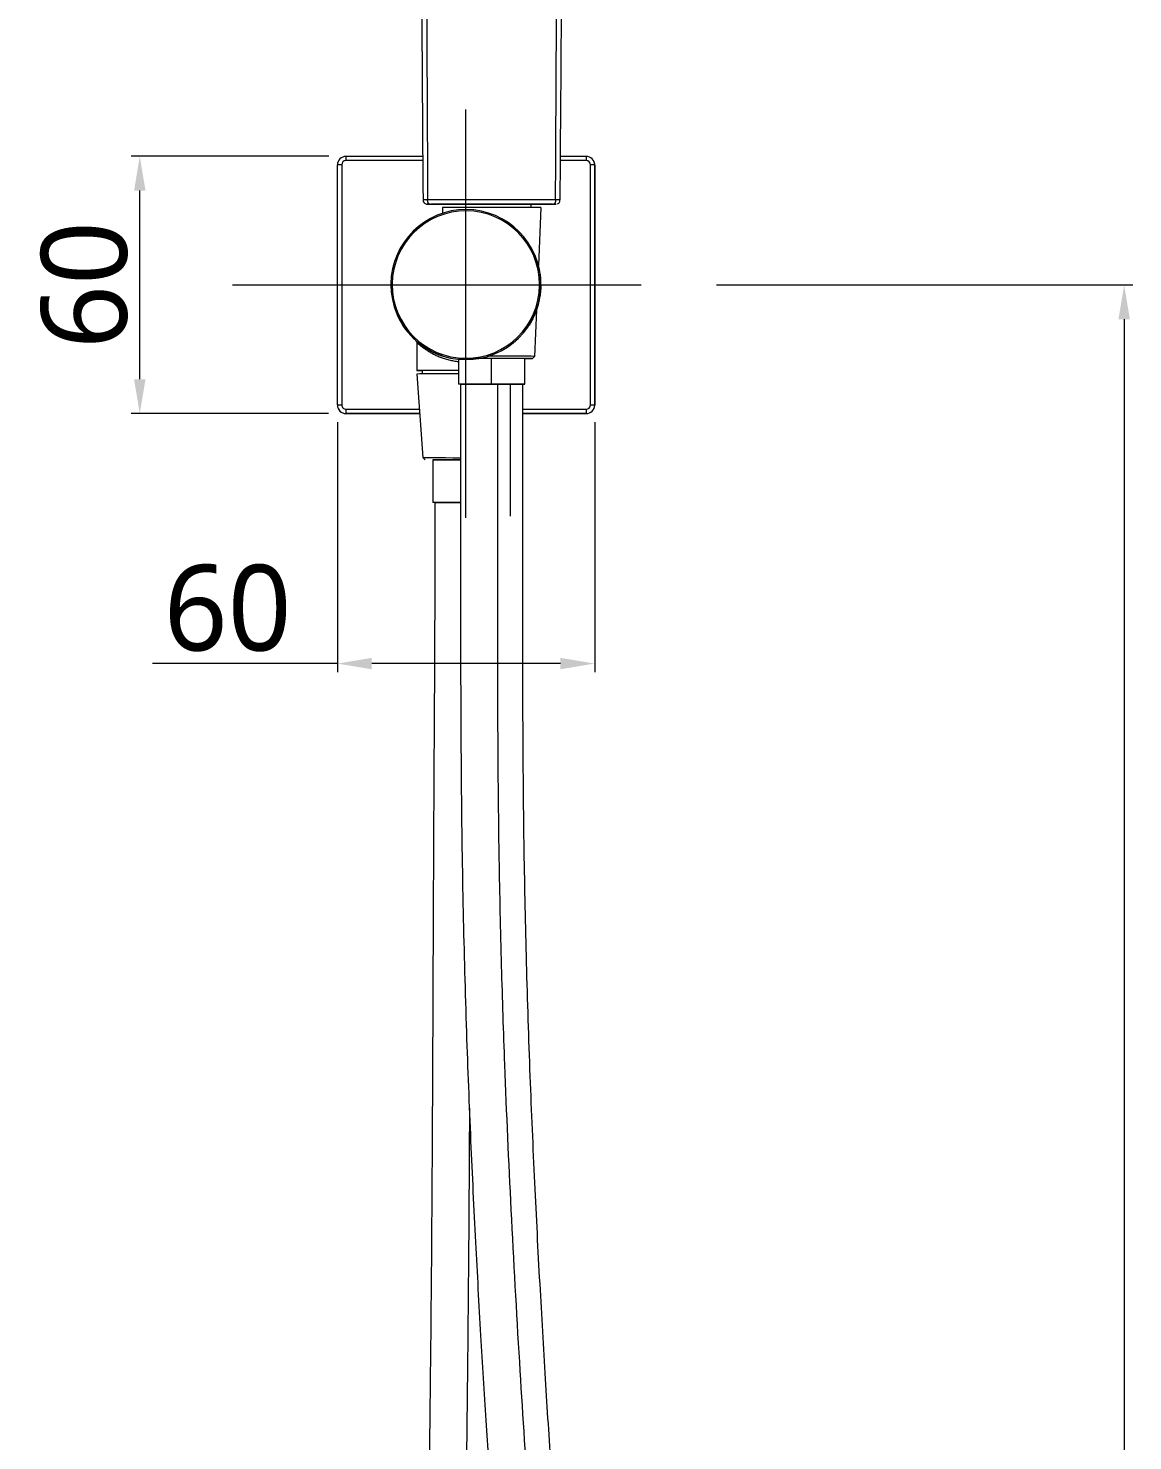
# Model space of a CAD drawing. Extents: x 12185 to 15344, y -91 to 2224.
# Drawn here: x 14039.8 to 14297.4, y 699 to 1028.4 of the extents above; entities that cross this region are included whole.
import ezdxf

# ---------------------------------------------------------------- set-up
doc = ezdxf.new("R2010")
doc.units = 0
doc.header["$LTSCALE"] = 10
doc.header["$MEASUREMENT"] = 0
doc.header["$PDMODE"] = 3
doc.header["$PDSIZE"] = -10
doc.linetypes.add('CENTER2', pattern=[28.575, 19.05, -3.175, 3.175, -3.175])
doc.layers.get('0').update_dxf_attribs({"linetype": 'CONTINUOUS'})
doc.layers.get('DEFPOINTS').update_dxf_attribs({"linetype": 'CONTINUOUS'})
doc.layers.add('1', color=7, linetype='CONTINUOUS')
doc.layers.add('Cneter', color=1, linetype='CENTER2', lineweight=13)
doc.styles.add('Daelim Dimension', font='NanumGothic.ttf')
doc.dimstyles.new('DEFAULT', dxfattribs={"dimscale": 2, "dimtxt": 2, "dimasz": 2, "dimexe": 0, "dimexo": 2, "dimgap": 1, "dimtad": 1, "dimdec": 1, "dimzin": 9, "dimdsep": 46, "dimtxsty": 'Daelim Dimension', "dimcen": 0.5, "dimclrd": 5, "dimclre": 5, "dimclrt": 256, "dimadec": 1, "dimazin": 0, "dimtfac": 1, "dimtdec": 1, "dimtix": 1, "dimtmove": 0, "dimatfit": 3, "dimfxl": 0, "dimtolj": 1, "dimtzin": 1, "dimlwd": 9, "dimlwe": 9, "dimarcsym": 0})

# ---------------------------------------------------------------- blocks, each defined once
blk = doc.blocks.new('*D3')
at = {"color": 5, "lineweight": 9, "ltscale": 0.5}
for p, q in [((14200.34, 968.55), (14297.38, 968.55)), ((14295.38, 960.55), (14295.38, 238.76)), ((14200.34, 230.76), (14297.38, 230.76))]:
    blk.add_line(p, q, dxfattribs=at)
at = {"color": 5, "ltscale": 0.5}
for points in [[(14294.05, 960.55), (14296.71, 960.55), (14295.38, 968.55)], [(14294.05, 238.76), (14296.71, 238.76), (14295.38, 230.76)]]:
    blk.add_solid(points, dxfattribs=at)
at = {"layer": 'DEFPOINTS', "color": 0, "ltscale": 0.5}
for p in [(14196.34, 968.55), (14196.34, 230.76), (14295.38, 230.76)]:
    blk.add_point(p, dxfattribs=at)
at = {"color": 7, "ltscale": 0.5, "insert": (14279.68, 599.65), "char_height": 20, "attachment_point": 5, "rotation": 90, "style": 'Daelim Dimension'}
blk.add_mtext('\\A1;(1650)', dxfattribs=at)
blk = doc.blocks.new('*D6')
at = {"color": 5, "lineweight": 9, "ltscale": 0.5}
for p, q in [((14111.91, 936.54), (14111.91, 878.23)), ((14171.91, 936.54), (14171.91, 878.23)), ((14111.91, 880.23), (14068.75, 880.23)), ((14163.91, 880.23), (14119.91, 880.23))]:
    blk.add_line(p, q, dxfattribs=at)
at = {"color": 5, "ltscale": 0.5}
for points in [[(14119.91, 881.56), (14119.91, 878.9), (14111.91, 880.23)], [(14163.91, 881.56), (14163.91, 878.9), (14171.91, 880.23)]]:
    blk.add_solid(points, dxfattribs=at)
at = {"layer": 'DEFPOINTS', "color": 0, "ltscale": 0.5}
for p in [(14111.91, 940.54), (14171.91, 940.54), (14111.91, 880.23)]:
    blk.add_point(p, dxfattribs=at)
at = {"color": 7, "ltscale": 0.5, "insert": (14086.33, 893.12), "char_height": 20, "attachment_point": 5, "style": 'Daelim Dimension'}
blk.add_mtext('\\A1;60', dxfattribs=at)
blk = doc.blocks.new('*D7')
at = {"color": 5, "lineweight": 9, "ltscale": 0.5}
for p, q in [((14109.91, 998.55), (14063.82, 998.55)), ((14065.82, 946.54), (14065.82, 990.55)), ((14109.85, 938.54), (14063.82, 938.54))]:
    blk.add_line(p, q, dxfattribs=at)
at = {"color": 5, "ltscale": 0.5}
for points in [[(14064.49, 990.55), (14067.16, 990.55), (14065.82, 998.55)], [(14064.49, 946.54), (14067.16, 946.54), (14065.82, 938.54)]]:
    blk.add_solid(points, dxfattribs=at)
at = {"layer": 'DEFPOINTS', "color": 0, "ltscale": 0.5}
for p in [(14065.82, 998.55), (14113.91, 998.55), (14113.85, 938.54)]:
    blk.add_point(p, dxfattribs=at)
at = {"color": 7, "ltscale": 0.5, "insert": (14052.94, 968.54), "char_height": 20, "attachment_point": 5, "rotation": 90, "style": 'Daelim Dimension'}
blk.add_mtext('\\A1;60', dxfattribs=at)

msp = doc.modelspace()

# ---------------------------------------------------------------- linework, layer by layer
at = {"layer": '1', "color": 7, "linetype": 'Continuous', "lineweight": 18}
for p, q in [((14113.91, 998.55), (14131.8, 998.55)), ((14163.93, 998.55), (14169.91, 998.55)), ((14111.91, 940.55), (14111.91, 996.55)), ((14171.74, 997.35), (14171.74, 997.36)), ((14171.91, 940.54), (14171.91, 996.54)), ((14133.11, 987.37), (14132.87, 987.38)), ((14133.81, 987.38), (14133.67, 987.37)), ((14136.38, 986.61), (14136.44, 985.27)), ((14156.98, 987.33), (14156.98, 986.62)), ((14159.38, 986.61), (14158.8, 973.06)), ((14162.1, 987.37), (14161.93, 987.38)), ((14162.73, 987.37), (14162.94, 987.39)), ((14157.86, 975.74), (14157.86, 975.75)), ((14157.87, 975.74), (14157.86, 975.74)), ((14158.37, 962.76), (14157.9, 951.89)), ((14125.88, 961.52), (14125.92, 961.43)), ((14130.4, 955.17), (14130.4, 948.57)), ((14140.13, 951.22), (14140.13, 945.39)), ((14155.63, 945.39), (14155.63, 951.39)), ((14157.38, 951.39), (14157.9, 951.89)), ((14130.4, 947.77), (14131.86, 928.27)), ((14131.65, 948.57), (14131.65, 947.78)), ((14149.29, 945.4), (14152.17, 945.42)), ((14152.17, 945.42), (14152.17, 914.6)), ((14112.08, 939.73), (14112.09, 939.73)), ((14113.91, 938.54), (14131.09, 938.54)), ((14155.13, 938.54), (14169.91, 938.54)), ((14131.86, 928.27), (14132.4, 927.77)), ((14134.15, 927.77), (14134.15, 917.77))]:
    msp.add_line(p, q, dxfattribs=at)
at = {"layer": '1', "color": 7, "linetype": 'Continuous', "lineweight": 13}
for p, q in [((14112.91, 996.55), (14112.91, 940.55)), ((14131.81, 997.55), (14113.91, 997.55)), ((14169.91, 997.55), (14163.93, 997.57)), ((14170.91, 940.55), (14170.91, 996.55)), ((14171.91, 996.54), (14171.91, 996.55)), ((14171.91, 996.55), (14171.91, 940.55)), ((14162.87, 987.38), (14162.66, 987.37)), ((14147.88, 945.4), (14147.88, 951.4)), ((14113.91, 939.55), (14131.02, 939.55)), ((14155.13, 939.55), (14169.91, 939.55)), ((14171.91, 940.55), (14171.91, 940.54)), ((14113.91, 938.55), (14113.91, 938.54)), ((14131.09, 938.55), (14113.91, 938.55)), ((14169.91, 938.55), (14155.13, 938.55)), ((14169.91, 938.54), (14169.91, 938.55))]:
    msp.add_line(p, q, dxfattribs=at)
at = {"layer": '1', "color": 7, "linetype": 'Continuous', "lineweight": 18}
for centre, major_axis, ratio, start_param, end_param in [((14113.91, 996.54), (1.83, 0.81), 0.999999, 1.152185, 2.722878), ((14169.91, 996.54), (1.83, 0.81), 0.999999, 5.864699, 7.435277), ((14169.91, 996.54), (-1.83, -0.81), 0.999999, 2.723107, 3.141675), ((14141.87, 968.63), (15.99, 7.11), 0.999999, 5.864574, 8.996434), ((14141.87, 968.63), (15.71, 6.99), 0.999999, 5.864574, 8.996434), ((14132.87, 988.38), (0.067, 0.998), 0.999799, 1.645143, 2.166658), ((14132.87, 988.38), (0.067, 0.998), 0.999799, 2.457101, 3.208658), ((14147.88, 986.61), (11.5, 0), 0.001347, 0.001543, 3.141593), ((14147.88, 987.33), (-9.1, 0), 0.00571, 3.14291, 6.284497), ((14141.88, 968.62), (-15.99, -7.11), 0.999999, 2.990147, 3.141593), ((14141.88, 968.63), (-15.99, -7.11), 0.999999, 2.722994, 3.068105), ((14141.87, 968.63), (15.99, 7.11), 0.999999, 2.713248, 2.722968), ((14141.87, 968.63), (15.71, 6.99), 0.999999, 2.713248, 2.722968), ((14141.87, 968.63), (15.99, 7.11), 0.999999, 2.722981, 5.854841), ((14141.87, 968.63), (15.71, 6.99), 0.999999, 2.722981, 5.854841), ((14141.88, 968.63), (15.99, 7.11), 0.999999, 5.20516, 5.864591), ((14141.88, 968.63), (-15.99, -7.11), 0.999999, 2.250741, 2.722981), ((14141.89, 968.6), (15.99, 7.11), 0.999999, 5.52104, 5.864591), ((14141.91, 968.55), (-15.99, -7.11), 0.999999, 2.374137, 2.722981), ((14141.91, 968.55), (-15.99, -7.11), 0.999999, 0.000015, 0.431403), ((14147.88, 951.39), (7.75, 0), 0.001347, 1.571396, 4.316852), ((14147.88, 951.39), (-9.5, 0), 0.001347, 4.712988, 5.030543), ((14147.88, 951.89), (-10.02, 0), 0.001347, 4.712988, 4.813921), ((14147.88, 951.89), (-10.02, 0), 0.001347, 3.143367, 4.712973), ((14147.88, 951.39), (7.75, 0), 0.001347, 0.001769, 1.571376), ((14147.88, 951.39), (-9.5, 0), 0.001347, 3.143382, 4.712973), ((14147.88, 951.39), (-9.5, 0), 0.001347, 2.524896, 3.141593), ((14141.9, 948.57), (-11.5, 0), 0.001347, 4.866717, 6.277566), ((14141.9, 948.57), (-11.5, 0), 0.001347, 0, 0.470639), ((14141.9, 947.77), (11.5, 0), 0.001347, 1.725173, 3.135982), ((14141.9, 948.57), (10.25, 0), 0.001347, 1.744169, 3.135649), ((14147.88, 945.39), (-7.75, 0), 0.001347, 4.712988, 6.276431), ((14147.88, 945.39), (-7.75, 0), 0.001347, 1.76637, 4.71297), ((14147.88, 945.39), (-7.75, 0), 0.001347, 2.157945, 3.143362), ((14113.91, 940.54), (1.83, 0.81), 0.999999, 2.722981, 4.293778), ((14113.91, 940.54), (-1.83, -0.81), 0.999999, 6.283126, 7.43537), ((14169.91, 940.54), (-1.83, -0.81), 0.999999, 1.152255, 2.722981), ((14169.91, 940.54), (1.83, 0.81), 0.999999, 4.293847, 5.864573), ((14141.9, 928.27), (-10.04, 0), 0.001347, 6.277422, 7.724884), ((14141.9, 927.77), (7.75, 0), 0.001347, 1.739306, 3.135075), ((14141.9, 927.77), (-9.5, 0), 0.001347, 0.616719, 1.434386), ((14141.9, 917.77), (-7.75, 0), 0.001347, 4.879526, 6.276825)]:
    msp.add_ellipse(centre, major_axis=major_axis, ratio=ratio, start_param=start_param, end_param=end_param, dxfattribs=at)
at = {"layer": '1', "color": 7, "linetype": 'Continuous', "lineweight": 13}
for centre, major_axis, ratio, start_param, end_param in [((14113.91, 997.54), (0, 1), 0.000599, 0, 1.569244), ((14169.91, 997.54), (0, -1), 0.000599, 3.141593, 4.710791), ((14112.91, 996.54), (1, 0), 0.001347, 1.571396, 3.141593), ((14113.91, 996.55), (0.914, 0.406), 0.999999, 1.152185, 2.722776), ((14169.91, 996.55), (0.914, 0.406), 0.999999, 5.864824, 7.435184), ((14170.91, 996.54), (1, 0), 0.001347, 0.001812, 1.57121), ((14112.91, 940.54), (-1, 0), 0.001347, 4.712988, 6.283185), ((14113.91, 940.55), (0.914, 0.406), 0.999999, 2.722981, 4.293778), ((14113.91, 939.54), (0, 1), 0.000599, 1.569449, 3.141593), ((14169.91, 940.55), (0.914, 0.406), 0.999999, 4.293918, 5.864573), ((14169.91, 939.54), (0, -1), 0.000599, 4.711042, 6.283185), ((14170.91, 940.54), (-1, 0), 0.001347, 3.143817, 4.712847)]:
    msp.add_ellipse(centre, major_axis=major_axis, ratio=ratio, start_param=start_param, end_param=end_param, dxfattribs=at)
at = {"layer": '1', "color": 7, "linetype": 'Continuous', "lineweight": 18}
for points in [[(14131.2, 1084.74), (14131.43, 1052.62), (14131.65, 1020.5), (14131.87, 988.38)], [(14163.86, 988.38), (14164.09, 1020.5), (14164.31, 1052.62), (14164.53, 1084.74)], [(14137.34, 951.72), (14137.45, 951.69), (14137.55, 951.66), (14137.67, 951.64)]]:
    msp.add_open_spline(points, degree=3, dxfattribs=at)
at = {"layer": '1', "color": 7, "linetype": 'Continuous', "lineweight": 13}
for points in [[(14132.46, 1084.74), (14132.62, 1052.62), (14132.78, 1020.5), (14132.94, 988.38)], [(14162.79, 988.38), (14162.95, 1020.5), (14163.11, 1052.62), (14163.27, 1084.74)]]:
    msp.add_open_spline(points, degree=3, dxfattribs=at)
at = {"layer": '1', "color": 7, "linetype": 'Continuous', "lineweight": 18}
for points, knots in [([(14131.94, 988.38), (14131.94, 988.38), (14131.93, 988.38), (14131.91, 988.38), (14131.89, 988.38), (14131.87, 988.38), (14131.87, 988.38), (14131.87, 988.38)], [0, 0, 0, 0, 0.027417, 0.027417, 0.513709, 0.513709, 1, 1, 1, 1]), ([(14131.94, 988.39), (14131.93, 988.29), (14131.93, 988.11), (14132.02, 987.84), (14132.21, 987.61), (14132.38, 987.51), (14132.47, 987.46)], [0, 0, 0, 0, 0.241293, 0.494678, 0.751062, 1, 1, 1, 1]), ([(14162.79, 988.38), (14162.21, 988.38), (14161, 988.38), (14159.06, 988.38), (14156.86, 988.38), (14154.34, 988.38), (14151.46, 988.38), (14148.29, 988.38), (14145.03, 988.38), (14141.97, 988.38), (14139.26, 988.38), (14136.9, 988.38), (14134.83, 988.38), (14133.55, 988.38), (14132.94, 988.38)], [0, 0, 0, 0, 0.062846, 0.130206, 0.204273, 0.287259, 0.381376, 0.485371, 0.592585, 0.69352, 0.782798, 0.862181, 0.933861, 1, 1, 1, 1]), ([(14133.41, 987.38), (14133.43, 987.38), (14133.49, 987.38), (14133.58, 987.38), (14133.67, 987.38), (14133.76, 987.38), (14133.85, 987.38), (14133.94, 987.38), (14134.03, 987.38), (14134.12, 987.38), (14134.22, 987.38), (14134.31, 987.38), (14134.41, 987.38), (14134.51, 987.38), (14134.6, 987.38), (14134.7, 987.38), (14134.8, 987.38), (14134.91, 987.38), (14135.01, 987.39), (14135.19, 987.39), (14135.48, 987.39), (14135.88, 987.39), (14136.34, 987.39), (14137.02, 987.39), (14137.79, 987.39), (14138.68, 987.39), (14139.52, 987.39), (14140.36, 987.39), (14141.18, 987.39), (14142.03, 987.39), (14143.02, 987.39), (14144.03, 987.39), (14144.96, 987.39), (14145.73, 987.39), (14146.4, 987.39), (14146.98, 987.39), (14147.45, 987.39), (14147.94, 987.39), (14148.55, 987.39), (14149.38, 987.39), (14150.42, 987.39), (14151.45, 987.39), (14152.36, 987.39), (14153.07, 987.39), (14153.72, 987.39), (14154.3, 987.39), (14154.82, 987.39), (14155.45, 987.39), (14156.21, 987.39), (14157.05, 987.39), (14157.94, 987.39), (14158.71, 987.39), (14159.39, 987.39), (14159.85, 987.39), (14160.26, 987.39), (14160.57, 987.39), (14160.81, 987.38), (14160.99, 987.38), (14161.17, 987.38), (14161.34, 987.38), (14161.52, 987.38), (14161.68, 987.38), (14161.85, 987.38), (14162.01, 987.38), (14162.17, 987.38), (14162.28, 987.38), (14162.33, 987.38)], [0, 0, 0, 0, 0.003223, 0.006478, 0.009767, 0.013088, 0.016442, 0.019829, 0.023249, 0.026701, 0.030187, 0.033705, 0.037256, 0.040839, 0.044456, 0.048105, 0.051787, 0.055501, 0.059249, 0.063029, 0.075612, 0.090248, 0.106933, 0.125667, 0.162712, 0.188228, 0.219455, 0.250842, 0.274814, 0.303621, 0.337265, 0.375743, 0.404731, 0.430408, 0.452774, 0.471829, 0.487572, 0.500004, 0.520428, 0.547948, 0.582564, 0.624276, 0.650269, 0.674192, 0.696046, 0.715831, 0.733545, 0.749189, 0.780638, 0.811799, 0.837304, 0.874353, 0.893111, 0.909802, 0.924427, 0.936983, 0.943756, 0.950424, 0.956988, 0.963447, 0.969801, 0.976051, 0.982195, 0.988235, 0.99417, 1, 1, 1, 1]), ([(14134.53, 987.38), (14134.44, 987.38), (14134.21, 987.38), (14133.9, 987.38), (14133.81, 987.38), (14133.81, 987.38), (14133.81, 987.38)], [0, 0, 0, 0, 0.223089, 0.604763, 0.986437, 1, 1, 1, 1]), ([(14161.21, 987.38), (14159.93, 987.38), (14157.16, 987.39), (14152.64, 987.39), (14147.82, 987.39), (14143, 987.39), (14138.52, 987.39), (14135.78, 987.38), (14134.53, 987.38)], [0, 0, 0, 0, 0.160613, 0.331342, 0.502071, 0.6728, 0.843528, 1, 1, 1, 1]), ([(14161.93, 987.38), (14161.93, 987.38), (14161.93, 987.38), (14161.84, 987.38), (14161.53, 987.38), (14161.29, 987.38), (14161.21, 987.38)], [0, 0, 0, 0, 0.013551, 0.395247, 0.776943, 1, 1, 1, 1]), ([(14163.26, 987.46), (14163.35, 987.5), (14163.53, 987.61), (14163.71, 987.84), (14163.81, 988.11), (14163.81, 988.29), (14163.8, 988.39)], [0, 0, 0, 0, 0.248703, 0.505059, 0.758551, 1, 1, 1, 1]), ([(14163.87, 988.38), (14163.87, 988.38), (14163.86, 988.38), (14163.84, 988.38), (14163.83, 988.38), (14163.8, 988.38), (14163.8, 988.38), (14163.8, 988.38)], [0, 0, 0, 0, 0.488698, 0.488698, 0.977395, 0.977395, 1, 1, 1, 1]), ([(14157.46, 960.67), (14157.37, 960.5), (14157.28, 960.33), (14157.1, 960), (14157.01, 959.83), (14156.81, 959.51), (14156.72, 959.35), (14156.57, 959.12), (14156.52, 959.05), (14156.42, 958.9), (14156.37, 958.83), (14156.33, 958.76)], [0, 0, 0, 0, 0.25, 0.25, 0.5, 0.5, 0.75, 0.75, 0.875, 0.875, 1, 1, 1, 1]), ([(14130.28, 955.49), (14130.28, 955.49), (14130.28, 955.49), (14130.27, 955.5), (14130.26, 955.5), (14130.26, 955.51), (14130.25, 955.51), (14130.25, 955.52), (14130.24, 955.52), (14130.24, 955.52), (14130.24, 955.53), (14130.23, 955.53), (14130.23, 955.53), (14130.23, 955.53), (14130.23, 955.53)], [0, 0, 0, 0, 0.047698, 0.134488, 0.221208, 0.307867, 0.394473, 0.481036, 0.567564, 0.654067, 0.740553, 0.827031, 0.913511, 1, 1, 1, 1]), ([(14130.28, 955.49), (14130.28, 955.49), (14130.28, 955.49), (14130.29, 955.48), (14130.29, 955.48), (14130.3, 955.47), (14130.3, 955.47), (14130.3, 955.47), (14130.31, 955.46), (14130.32, 955.46), (14130.32, 955.45), (14130.33, 955.45), (14130.33, 955.44), (14130.34, 955.44), (14130.34, 955.43), (14130.35, 955.43), (14130.36, 955.42), (14130.36, 955.42), (14130.37, 955.41), (14130.38, 955.4), (14130.38, 955.4), (14130.39, 955.39), (14130.4, 955.39), (14130.43, 955.36), (14130.51, 955.29), (14130.64, 955.18), (14130.8, 955.05), (14130.98, 954.9), (14131.2, 954.73), (14131.45, 954.54), (14131.74, 954.33), (14132.08, 954.09), (14132.51, 953.81), (14133.04, 953.49), (14133.56, 953.19), (14134.06, 952.93), (14134.53, 952.71), (14135.02, 952.49), (14135.57, 952.26), (14136.03, 952.1), (14136.32, 952), (14136.38, 951.98)], [0, 0, 0, 0, 0.001517, 0.005186, 0.008858, 0.012531, 0.016207, 0.019884, 0.023564, 0.027247, 0.030932, 0.034619, 0.038309, 0.042002, 0.045697, 0.049395, 0.053096, 0.056801, 0.060508, 0.064219, 0.067932, 0.07165, 0.07537, 0.079094, 0.125395, 0.172209, 0.219682, 0.267952, 0.319089, 0.37089, 0.423492, 0.477025, 0.55053, 0.624533, 0.699329, 0.753772, 0.807912, 0.861861, 0.915734, 0.983145, 1, 1, 1, 1]), ([(14130.4, 955.16), (14130.4, 955.16), (14130.42, 955.14), (14130.48, 955.09), (14130.5, 955.06), (14130.56, 955.01), (14130.59, 954.98), (14130.71, 954.88), (14130.8, 954.79), (14131.03, 954.6), (14131.22, 954.44), (14131.52, 954.2), (14131.86, 953.94), (14132.14, 953.73), (14132.55, 953.45), (14132.76, 953.31), (14133.22, 953.02), (14133.47, 952.88), (14133.98, 952.59), (14134.25, 952.45), (14134.81, 952.17), (14135.1, 952.04), (14135.71, 951.78), (14136.03, 951.65), (14136.69, 951.42), (14137.02, 951.32), (14137.72, 951.12), (14138.08, 951.03), (14138.81, 950.87), (14139.19, 950.81), (14139.75, 950.73), (14139.94, 950.7), (14140.12, 950.68)], [0, 0, 0, 0, 0.069042, 0.069042, 0.103563, 0.103563, 0.138083, 0.138083, 0.207125, 0.207125, 0.276167, 0.310688, 0.345209, 0.41425, 0.41425, 0.483292, 0.483292, 0.552334, 0.552334, 0.621375, 0.621375, 0.690417, 0.690417, 0.759459, 0.759459, 0.8285, 0.8285, 0.897542, 0.897542, 0.966584, 0.966584, 1, 1, 1, 1]), ([(14136.37, 951.96), (14136.33, 951.97), (14136.05, 952.07), (14135.43, 952.29), (14134.54, 952.67), (14133.72, 953.09), (14133.06, 953.46), (14132.53, 953.78), (14132.1, 954.07), (14131.75, 954.31), (14131.46, 954.52), (14131.21, 954.71), (14130.99, 954.89), (14130.8, 955.04), (14130.64, 955.17), (14130.51, 955.28), (14130.44, 955.35), (14130.41, 955.37)], [0, 0, 0, 0, 0.01393, 0.087236, 0.204793, 0.323272, 0.405001, 0.485908, 0.566316, 0.624792, 0.68224, 0.738803, 0.794633, 0.847129, 0.898755, 0.949663, 1, 1, 1, 1]), ([(14135.63, 952.27), (14135.63, 952.27), (14135.65, 952.26), (14135.75, 952.23), (14135.91, 952.17), (14136.13, 952.09), (14136.32, 952.03), (14136.42, 951.99)], [0, 0, 0, 0, 0.186916, 0.388005, 0.592363, 0.798067, 1, 1, 1, 1]), ([(14140.63, 945.39), (14140.63, 936.22), (14140.63, 915.83), (14140.61, 884.81), (14140.72, 852.91), (14141.15, 822.87), (14141.92, 795), (14142.92, 769.33), (14144.06, 745.77), (14145.25, 724.06), (14146.47, 704.08), (14147.69, 685.86), (14148.87, 669.36), (14150.02, 654.16), (14151.19, 639.59), (14152.82, 620.28), (14155.03, 596.05), (14157.61, 569.02), (14160.02, 543.22), (14162.21, 518.35), (14164.12, 494.23), (14165.7, 471.39), (14166.72, 452.79), (14167.34, 436.64), (14167.64, 423.19), (14167.66, 411.19), (14167.47, 400.71), (14167.11, 391.69), (14166.56, 383.09), (14165.81, 374.94), (14164.85, 367.38), (14163.73, 360.52), (14162.53, 354.46), (14161.19, 348.67), (14159.73, 343.4), (14158.21, 338.8), (14157.05, 335.85), (14156.26, 334.07), (14155.76, 333.02), (14155.25, 332.02), (14154.63, 330.94), (14154.3, 330.37), (14154.33, 330.15), (14154.38, 330.07)], [0, 0, 0, 0, 0.04002, 0.089058, 0.135487, 0.179304, 0.220507, 0.258342, 0.29366, 0.326532, 0.356885, 0.385133, 0.410657, 0.433665, 0.456427, 0.479496, 0.525637, 0.573369, 0.611107, 0.650716, 0.692661, 0.724865, 0.756543, 0.776971, 0.796662, 0.81556, 0.829246, 0.842591, 0.855717, 0.868802, 0.88207, 0.895317, 0.908112, 0.920334, 0.935556, 0.949376, 0.96196, 0.966709, 0.971507, 0.976343, 0.981739, 0.991979, 1, 1, 1, 1]), ([(14140.63, 945.39), (14140.63, 945.39), (14140.63, 945.39), (14140.68, 945.39), (14140.81, 945.39), (14140.87, 945.39), (14140.96, 945.39), (14140.97, 945.39), (14141.01, 945.39), (14141.07, 945.39), (14141.13, 945.39), (14141.27, 945.39), (14141.37, 945.39), (14141.59, 945.39), (14141.71, 945.39), (14141.91, 945.39), (14141.98, 945.39), (14142.09, 945.39), (14142.13, 945.39), (14142.2, 945.39), (14142.24, 945.39), (14142.43, 945.39), (14142.59, 945.39), (14142.92, 945.39), (14143.09, 945.39), (14143.46, 945.39), (14143.65, 945.4), (14144.04, 945.4), (14144.25, 945.4), (14144.67, 945.4), (14144.88, 945.4), (14145.32, 945.4), (14145.54, 945.4), (14145.88, 945.4), (14145.99, 945.4), (14146.23, 945.4), (14146.34, 945.4), (14146.69, 945.4), (14146.93, 945.4), (14147.4, 945.4), (14147.63, 945.4), (14147.99, 945.4), (14148.1, 945.4), (14148.28, 945.4), (14148.34, 945.4), (14148.46, 945.4), (14148.52, 945.4), (14148.82, 945.4), (14149.05, 945.4), (14149.29, 945.4)], [0, 0, 0, 0, 0.003109, 0.113875, 0.113875, 0.169258, 0.169258, 0.183103, 0.183103, 0.196949, 0.224641, 0.224641, 0.280023, 0.280023, 0.335406, 0.335406, 0.363098, 0.363098, 0.376943, 0.376943, 0.390789, 0.390789, 0.446172, 0.446172, 0.501555, 0.501555, 0.556937, 0.556937, 0.61232, 0.61232, 0.667703, 0.667703, 0.723086, 0.723086, 0.750777, 0.750777, 0.778469, 0.778469, 0.833852, 0.833852, 0.889234, 0.889234, 0.916926, 0.916926, 0.930771, 0.930771, 0.944617, 0.944617, 1, 1, 1, 1]), ([(14155.57, 315.31), (14156.19, 315.32), (14158.2, 315.99), (14161.88, 320.54), (14166.45, 331.27), (14170.03, 344.47), (14172.51, 357.57), (14174.14, 369.21), (14175.36, 382.67), (14176.09, 397.28), (14176.37, 413.19), (14176.16, 435.07), (14174.98, 463.86), (14172.69, 497.52), (14170.07, 529.87), (14167.24, 560.89), (14164.23, 592.4), (14161.41, 622.77), (14158.8, 653.95), (14156.49, 684.89), (14154.31, 718.16), (14152.42, 752.19), (14151.04, 782.91), (14150.15, 810.28), (14149.52, 838.87), (14149.26, 873.56), (14149.29, 905.74), (14149.29, 930.07), (14149.29, 940.49), (14149.29, 945.4)], [0, 0, 0, 0, 0.014164, 0.045226, 0.078876, 0.112526, 0.130024, 0.14898, 0.168281, 0.189191, 0.2101, 0.232752, 0.276313, 0.323504, 0.369617, 0.419573, 0.469528, 0.523647, 0.568861, 0.617842, 0.666824, 0.719887, 0.77024, 0.804099, 0.84078, 0.895693, 0.955183, 0.978991, 1, 1, 1, 1]), ([(14152.23, 945.39), (14152.31, 945.39), (14152.4, 945.39), (14152.66, 945.39), (14152.83, 945.39), (14153.09, 945.39), (14153.17, 945.39), (14153.29, 945.39), (14153.33, 945.39), (14153.41, 945.39), (14153.44, 945.39), (14153.63, 945.39), (14153.78, 945.39), (14154.04, 945.39), (14154.16, 945.39), (14154.38, 945.39), (14154.48, 945.39), (14154.59, 945.39), (14154.62, 945.39), (14154.66, 945.39), (14154.68, 945.39), (14154.74, 945.39), (14154.78, 945.39), (14154.88, 945.39), (14154.94, 945.39), (14155.04, 945.39), (14155.07, 945.39), (14155.11, 945.39), (14155.12, 945.39), (14155.13, 945.39), (14155.13, 945.39), (14155.13, 945.39), (14155.13, 945.39), (14155.13, 945.39)], [0, 0, 0, 0, 0.04736, 0.04736, 0.153906, 0.153906, 0.207179, 0.207179, 0.233815, 0.233815, 0.260452, 0.260452, 0.366998, 0.366998, 0.473544, 0.473544, 0.58009, 0.58009, 0.606726, 0.606726, 0.633363, 0.633363, 0.686636, 0.686636, 0.793182, 0.793182, 0.899728, 0.899728, 0.953001, 0.953001, 0.979638, 0.979638, 1, 1, 1, 1]), ([(14155.58, 315.31), (14157.23, 315.42), (14160.14, 316.08), (14164.07, 319.13), (14166.85, 322.94), (14169.32, 327.61), (14171.43, 332.69), (14173.57, 338.97), (14175.75, 346.92), (14177.58, 355.55), (14178.93, 363.63), (14179.86, 370.41), (14180.66, 377.85), (14181.36, 386.86), (14181.9, 397.68), (14182.17, 410.41), (14182.13, 425.18), (14181.71, 441.55), (14180.93, 458.95), (14179.93, 475.79), (14178.82, 491.85), (14177.66, 507.07), (14176.48, 521.43), (14175.29, 535.21), (14174.1, 548.47), (14172.9, 561.31), (14171.72, 573.84), (14170.49, 586.77), (14169.18, 600.73), (14167.75, 616.26), (14166.25, 633.48), (14164.69, 652.6), (14163.17, 672.47), (14161.74, 692.91), (14160.4, 713.72), (14159.11, 735.91), (14157.9, 759.44), (14156.82, 784.37), (14155.97, 810.23), (14155.41, 836.96), (14155.16, 864.43), (14155.12, 893.07), (14155.14, 920.18), (14155.13, 937.75), (14155.13, 945.39)], [0, 0, 0, 0, 0.012728, 0.02486, 0.041976, 0.05804, 0.073526, 0.088567, 0.108534, 0.130082, 0.14137, 0.152931, 0.164739, 0.176862, 0.19371, 0.211606, 0.230733, 0.255955, 0.281196, 0.306096, 0.330244, 0.353271, 0.375168, 0.396065, 0.416956, 0.43697, 0.456192, 0.475777, 0.497737, 0.521739, 0.548299, 0.577507, 0.609357, 0.638419, 0.669299, 0.701928, 0.736205, 0.772104, 0.809761, 0.84687, 0.885537, 0.925843, 0.967762, 1, 1, 1, 1]), ([(14134.63, 917.77), (14134.63, 908.32), (14134.6, 887.4), (14134.4, 855.69), (14134.24, 823.28), (14134.12, 792.77), (14133.99, 764.24), (14133.8, 737.63), (14133.56, 713.04), (14133.29, 690.45), (14133.01, 670.6), (14132.73, 653.39), (14132.47, 638.62), (14132.21, 625.04), (14131.96, 612.01), (14131.71, 598.96), (14131.46, 585.68), (14131.24, 572.1), (14131.03, 557.48), (14130.87, 541.65), (14130.78, 524.44), (14130.78, 506.32), (14130.91, 487.09), (14131.19, 466.6), (14131.64, 445.06), (14132.24, 423.05), (14132.97, 403.8), (14133.9, 388.01), (14134.89, 375.85), (14136.02, 365.04), (14137.21, 355.6), (14138.42, 347.51), (14139.8, 339.74), (14141.37, 332.67), (14143.25, 326.55), (14144.84, 323.04), (14145.93, 321.24), (14146.51, 320.35), (14147.48, 319.12), (14148.85, 317.77), (14150.64, 316.5), (14152.97, 315.52), (14154.66, 315.29), (14155.58, 315.31)], [0, 0, 0, 0, 0.044087, 0.09756, 0.14793, 0.195289, 0.239862, 0.281054, 0.319426, 0.354666, 0.386595, 0.412243, 0.435205, 0.455746, 0.475875, 0.49624, 0.51694, 0.538082, 0.559787, 0.585314, 0.611979, 0.640051, 0.669833, 0.701671, 0.735824, 0.770841, 0.805288, 0.827085, 0.847566, 0.866545, 0.883906, 0.899565, 0.913585, 0.932098, 0.948479, 0.963562, 0.965992, 0.968776, 0.973395, 0.978216, 0.984242, 0.991499, 1, 1, 1, 1]), ([(14134.66, 917.77), (14134.66, 917.77), (14134.65, 917.77), (14134.7, 917.77), (14134.84, 917.78), (14134.9, 917.78), (14134.98, 917.78), (14135, 917.78), (14135.04, 917.78), (14135.1, 917.78), (14135.16, 917.78), (14135.3, 917.78), (14135.4, 917.78), (14135.62, 917.78), (14135.74, 917.78), (14135.94, 917.78), (14136.01, 917.78), (14136.12, 917.78), (14136.15, 917.78), (14136.23, 917.78), (14136.26, 917.78), (14136.45, 917.78), (14136.61, 917.78), (14136.95, 917.78), (14137.12, 917.78), (14137.48, 917.78), (14137.67, 917.78), (14138.07, 917.78), (14138.28, 917.78), (14138.69, 917.78), (14138.91, 917.78), (14139.34, 917.78), (14139.57, 917.78), (14139.91, 917.78), (14140.02, 917.78), (14140.25, 917.78), (14140.37, 917.78), (14140.53, 917.78), (14140.57, 917.78), (14140.62, 917.78)], [0, 0, 0, 0, 0.009356, 0.149021, 0.149021, 0.218853, 0.218853, 0.236312, 0.236312, 0.25377, 0.288686, 0.288686, 0.358519, 0.358519, 0.428351, 0.428351, 0.463267, 0.463267, 0.480725, 0.480725, 0.498184, 0.498184, 0.568016, 0.568016, 0.637849, 0.637849, 0.707681, 0.707681, 0.777514, 0.777514, 0.847346, 0.847346, 0.917179, 0.917179, 0.952095, 0.952095, 0.987011, 0.987011, 1, 1, 1, 1]), ([(14142.7, 776.51), (14142.67, 770.03), (14142.53, 745.12), (14142.21, 710.14), (14141.7, 671.95), (14141.13, 636.66), (14140.29, 595.85), (14139.5, 549), (14139.36, 506.1), (14139.75, 472.53), (14140.18, 450.97), (14140.56, 436.15), (14140.95, 423.22), (14141.3, 413.18), (14141.77, 402.78), (14142.35, 392.63), (14143.12, 382.61), (14144.39, 369.44), (14146.26, 355.07), (14148.63, 342.29), (14151.08, 334.06), (14153.07, 330.9), (14154.26, 330.14), (14154.49, 330.04)], [0, 0, 0, 0, 0.040274, 0.154126, 0.21333, 0.277467, 0.378789, 0.488554, 0.59832, 0.655398, 0.685078, 0.717232, 0.733406, 0.750927, 0.768448, 0.787429, 0.805923, 0.825957, 0.867696, 0.906366, 0.948259, 0.990151, 1, 1, 1, 1])]:
    msp.add_open_spline(points, degree=3, knots=knots, dxfattribs=at)
at = {"layer": '1', "color": 7, "linetype": 'Continuous', "lineweight": 13}
for points, knots in [([(14132.94, 988.38), (14132.86, 988.38), (14132.79, 988.38), (14132.64, 988.38), (14132.57, 988.38), (14132.43, 988.38), (14132.37, 988.38), (14132.25, 988.38), (14132.2, 988.38), (14132.1, 988.38), (14132.06, 988.38), (14131.99, 988.38), (14131.96, 988.38), (14131.94, 988.38)], [0, 0, 0, 0, 0.168247, 0.168247, 0.336495, 0.336495, 0.504742, 0.504742, 0.672989, 0.672989, 0.841237, 0.841237, 1, 1, 1, 1]), ([(14163.8, 988.38), (14163.78, 988.38), (14163.75, 988.38), (14163.68, 988.38), (14163.63, 988.38), (14163.54, 988.38), (14163.48, 988.38), (14163.36, 988.38), (14163.3, 988.38), (14163.16, 988.38), (14163.09, 988.38), (14162.94, 988.38), (14162.87, 988.38), (14162.79, 988.38)], [0, 0, 0, 0, 0.160193, 0.160193, 0.328154, 0.328154, 0.496116, 0.496116, 0.664077, 0.664077, 0.832039, 0.832039, 1, 1, 1, 1])]:
    msp.add_open_spline(points, degree=3, knots=knots, dxfattribs=at)
for points, weights in [([(14132.87, 987.38), (14132.86, 987.38), (14133.06, 987.38), (14133.41, 987.38)], [1.26473624143, 1.1385828853, 1.13858615731, 1.26474605744]), ([(14133.41, 987.38), (14133.14, 987.38), (14132.94, 987.8), (14132.94, 988.38)], [1.26473365392, 1.01958744356, 1.01956169113, 1.26465639663]), ([(14162.79, 988.38), (14162.79, 987.8), (14162.6, 987.38), (14162.33, 987.38)], [1.26477914825, 1.01957251391, 1.01957235072, 1.2647786587]), ([(14162.33, 987.38), (14162.67, 987.38), (14162.87, 987.38), (14162.87, 987.38)], [1.26479241819, 1.13861023811, 1.13859559446, 1.26474848725])]:
    msp.add_rational_spline(points, weights, degree=3, dxfattribs=at)
at = {"layer": '1', "color": 7, "linetype": 'Continuous', "lineweight": 18}
msp.add_rational_spline([(14130.4, 955.16), (14130.4, 955.3), (14130.34, 955.43), (14130.23, 955.53)], [1.1715359026, 1.04947719817, 0.99255789212, 1.00077798444], degree=3, dxfattribs=at)
at = {"layer": 'Cneter', "lineweight": 5, "ltscale": 0.5}
for p, q in [((14141.87, 914.2), (14141.87, 1023.06)), ((14087.48, 968.55), (14196.34, 968.55))]:
    msp.add_line(p, q, dxfattribs=at)

# ---------------------------------------------------------------- dimensions: what is measured, and where the dimension line sits
at = {"color": 5, "ltscale": 0.5}
dim = msp.add_linear_dim(base=(14065.82, 998.55), p1=(14113.85, 938.54), p2=(14113.91, 998.55), angle=90, dimstyle='DEFAULT', override={"dimtxt": 10, "dimasz": 4, "dimexe": 1, "dimdec": 0, "dimclrt": 7}, dxfattribs=at)
dim.commit()
dim.dimension.update_dxf_attribs({"geometry": '*D7', "text_midpoint": (14052.94, 968.54)})
dim = msp.add_linear_dim(base=(14295.38, 230.76), p1=(14196.34, 968.55), p2=(14196.34, 230.76), angle=90, text='(1650)', dimstyle='DEFAULT', override={"dimtxt": 10, "dimasz": 4, "dimexe": 1, "dimdec": 0, "dimclrt": 7}, dxfattribs=at)
dim.commit()
dim.dimension.update_dxf_attribs({"geometry": '*D3', "text_midpoint": (14279.68, 599.65)})
dim = msp.add_linear_dim(base=(14111.91, 880.23), p1=(14171.91, 940.54), p2=(14111.91, 940.54), dimstyle='DEFAULT', override={"dimtxt": 10, "dimasz": 4, "dimexe": 1, "dimdec": 0, "dimclrt": 7}, dxfattribs=at)
dim.commit()
dim.dimension.update_dxf_attribs({"geometry": '*D6', "text_midpoint": (14086.33, 880.23), "dimtype": 160})

doc.saveas('drawing.dxf')
